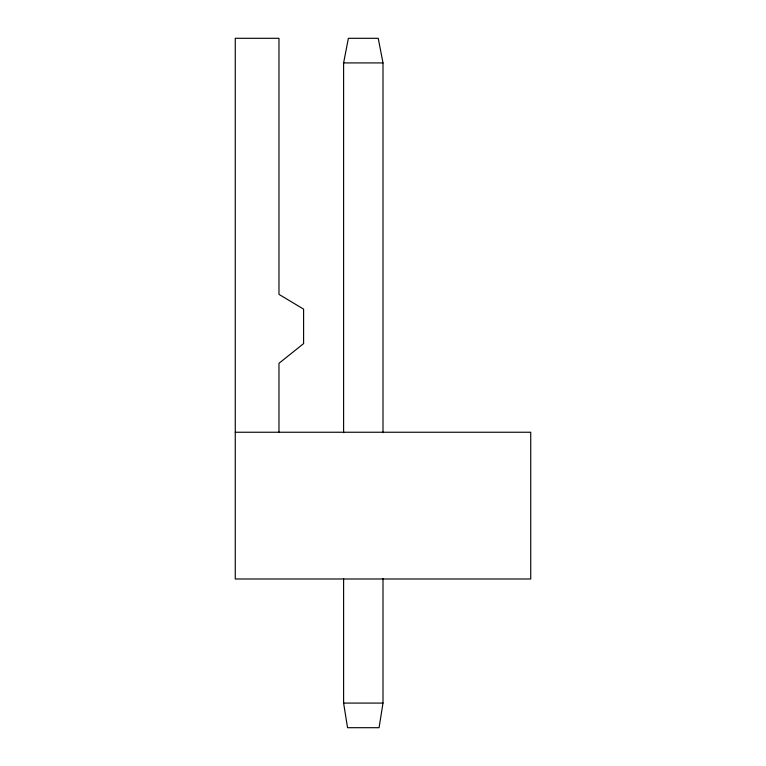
<?xml version="1.0" encoding="UTF-8"?>
<svg xmlns="http://www.w3.org/2000/svg" width="766" height="766" viewBox="0 0 766 766"><rect width="100%" height="100%" fill="white"/><g stroke="black" fill="none" stroke-linecap="round" stroke-linejoin="round"><path stroke-width="1.15" d="M383 578.636L383 703.083L379.065 727.7L347.544 727.7L343.608 703.083L343.608 578.636M343.608 432.656L343.608 62.917L348.377 38.3L378.232 38.3L383 62.917L383 432.656M343.608 62.917L383 62.917M235.267 432.244L530.733 432.244L530.733 578.991L235.267 578.991L235.267 38.3L278.977 38.3L278.977 294.364L303.595 309.138L303.595 343.608L278.977 363.304L278.977 432.244M343.608 703.083L383 703.083"/></g></svg>
